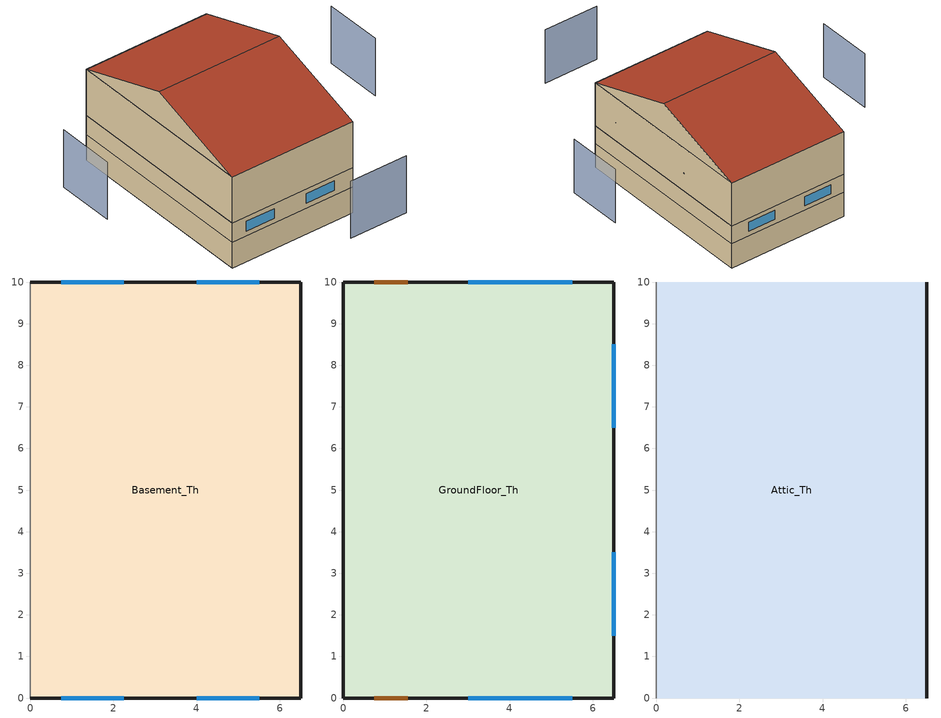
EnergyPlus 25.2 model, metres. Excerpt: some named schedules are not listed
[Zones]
Basement_Th
 floor foundation (SFD_BasementFloor): 6.5,10 6.5,0 0,0 0,10 z0; 6.5,10 6.5,0 0,0 0,10 z-1.35
 wall outside (Surface 10 c tbd): 6.5,0 6.5,10 z0:1
 wall outside (Surface 11 c tbd): 0,0 6.5,0 z0:1
 wall outside (Surface 22 c tbd): 6.5,10 0,10 z0:1
 wall foundation (SFD_pre1945_BasementWall 1): 0,0 6.5,0 6.5,10 0,10 z-1.35:0
 wall adiabatic (SFD_pre1945_ExtWall 2): 0,10 0,0 z0:1; 0,10 0,0 z-1.35:0
 window (SFD_Window_old-construction): 0.75,0 2.25,0 / 4,0 5.5,0 / 2.25,10 0.75,10 z0.25:0.75; 5.5,10 4,10 z0.26:0.76
GroundFloor_Th
 floor ground (SFD_IntFloor 1): 6.5,10 6.5,0 0,0 0,10 z1
 wall ground (SFD_pre1945_ExtWall 3): 0,10 0,0 z1:3.4
 wall ground (Surface 3 c tbd): 6.5,10 0,10 z1:3.4
 wall ground (Surface 4 c tbd): 0,0 6.5,0 z1:3.4
 wall ground (Surface 5 c tbd): 6.5,0 6.5,10 z1:3.4
 window inside (SFD_Window_old-construction): 5.5,10 3,10 / 3,0 5.5,0 / 6.5,1.5 6.5,3.5 / 6.5,6.5 6.5,8.5 z2:3
 door inside (SFD_Door_old-construction): 1.55,10 0.75,10 / 0.75,0 1.55,0 z1:3
 ceiling ground (Surface 6 c tbd): 6.5,0 6.5,10 0,10 0,0 z3.4
Attic_Th
 floor to GroundFloor_Th (Surface 6 c tbd Reversed): 6.5,10 6.5,0 0,0 0,10 z3.4
 wall outside (SFD_pre1945_ExtWall 1): 6.5,5,5.05 6.5,0,3.4 6.5,10,3.4
 wall adiabatic (SFD_pre1945_ExtWall 1): 0,5,5.05 0,10,3.4 0,0,3.4
 roof outside (SFD_Roof 1): 6.5,5,5.05 6.5,10,3.4 0,10,3.4 0,5,5.05; 0,5,5.05 0,0,3.4 6.5,0,3.4 6.5,5,5.05
shading: -4,3.5 -4,6.5 / 6.25,-4 3.25,-4 / 10.5,6.5 10.5,3.5 z1:4
[Building]
Building 1: Temperature Convergence Tolerance Value {deltaC}=0.5
[Site:Location]
MONTREAL INTL A: Latitude {deg}=45.47; Longitude {deg}=-73.74; Time Zone {hr}=-5; Elevation {m}=36
[SizingPeriod:DesignDay] Day of Month=21; Dry-Bulb Temperature Range Modifier Type=DefaultMultipliers; Humidity Condition Type=Wetbulb; Barometric Pressure {Pa}=100893; Rain Indicator=No; Snow Indicator=No; Daylight Saving Time Indicator=No; Begin Environment Reset Mode=FullResetAtBeginEnvironment
Name | Month | Day Type | Maximum Dry-Bulb Temperature {C} | Daily Dry-Bulb Temperature Range {deltaC} | Wetbulb or DewPoint at Maximum Dry-Bulb {C} | Wind Speed {m/s} | Wind Direction {deg} | Solar Model Indicator | ASHRAE Clear Sky Optical Depth for Beam Irradiance (taub) | ASHRAE Clear Sky Optical Depth for Diffuse Irradiance (taud) | Sky Clearness
Montreal-Trudeau Intl AP Ann Clg .4% Condns DB=>MWB | 7 | SummerDesignDay | 30.3 | 8.8 | 22.1 | 5.4 | 230 | ASHRAETau | 0.431 | 2.246
Montreal-Trudeau Intl AP Ann Htg 99.6% Condns DB | 1 | WinterDesignDay | -22.9 | 0 | -22.9 | 4.3 | 260 | ASHRAEClearSky |  |  | 0
[Material] Thermal Absorptance=0.9
Name | Roughness | Thickness {m} | Conductivity {W/m-K} | Density {kg/m3} | Specific Heat {J/kg-K} | Solar Absorptance | Visible Absorptance
Cladding-wood 1; Cladding-wood 2; Cladding-wood 3 | Rough | 0.012 | 0.09 | 592 | 1170 | 0.5 | 0.5
Gypsum Board; Gypsum Board 1; Gypsum Board 2; Gypsum Board 3 | Smooth | 0.0127 | 0.16 | 800 | 1090 | 0.3 | 0.5
Heavy Concrete 150 mm | Smooth | 0.1524 | 1.95 | 2240 | 900 | 0.3 | 0.5
Heavy Concrete 200 mm | Smooth | 0.2032 | 1.95 | 2240 | 900 | 0.3 | 0.5
Insulation 65 mm | Smooth | 0.0673 | 0.046 | 19 | 960 | 0.7 | 0.7
Insulation panel 45 mm | Smooth | 0.0431 | 0.03 | 43 | 1210 | 0.7 | 0.7
Plaster 1 | Smooth | 0.005 | 0.071 | 1860 | 840 | 0.3 | 0.5
Plywood 1; Plywood 2 | Smooth | 0.0159 | 0.12 | 544 | 1210 | 0.5 | 0.5
Shingles asphalt 1 | Smooth | 0.0032 | 0.04 | 1120 | 1260 | 0.5 | 0.5
Surface 10 m tbd | Smooth | 0.0304751 | 0.03 | 43 | 1210 | 0.7 | 0.7
Surface 11 m tbd; Surface 22 m tbd | Smooth | 0.019558 | 0.03 | 43 | 1210 | 0.7 | 0.7
Surface 3 m tbd; Surface 4 m tbd | Smooth | 0.0460738 | 0.046 | 19 | 960 | 0.7 | 0.7
Surface 5 m tbd | Smooth | 0.0461785 | 0.046 | 19 | 960 | 0.7 | 0.7
Surface 6 m tbd | Smooth | 0.120681 | 0.046 | 20 | 1400 | 0.7 | 0.7
Wood - 3 inch 1; Wood - 3 inch 2; Wood - 3 inch 3 | Smooth | 0.064 | 0.15 | 608 | 1630 | 0.5 | 0.5
Wood Flooring 1 | Smooth | 0.019 | 0.17 | 700 | 1630 | 0.5 | 0.2
Wood frame roof 2x10 uninsulated | Smooth | 0.235 | 1.1557 | 80.994 | 1621.88 | 0.7 | 0.7
Wood frame wall 2x4 uninsulated | Smooth | 0.089 | 0.409 | 154.65 | 1626.3 | 0.7 | 0.7
Wood Furnishing | Smooth | 0.075 | 0.12 | 540 | 1210 | 0.5 | 0.5
XPS 25mm | Rough | 0.0254 | 0.029 | 28 | 1450 | 0.7 | 0.7
[Material:AirGap]
Air Layer 1: Thermal Resistance {m2-K/W}=0.15
[Material:NoMass]
SFD_Door_old-construction: Roughness=Smooth; Thermal Resistance {m2-K/W}=0.8; Thermal Absorptance=0.9; Solar Absorptance=0.7; Visible Absorptance=0.7
[WindowMaterial:SimpleGlazingSystem]
SFD_Window_old-construction: U-Factor {W/m2-K}=2.94; Solar Heat Gain Coefficient=0.6; Visible Transmittance=0.8
[Construction]
SFD_BasementFloor: Heavy Concrete 150 mm
SFD_Door_old-construction: SFD_Door_old-construction
SFD_Furnishing: Wood Furnishing
SFD_IntFloor 1: Wood Flooring 1, Plywood 2, Wood frame roof 2x10 uninsulated, Gypsum Board 2
SFD_IntWall: Gypsum Board, Air Layer 1, Wood frame wall 2x4 uninsulated, Air Layer 1, Gypsum Board
SFD_pre1945_BasementWall 1: Heavy Concrete 200 mm, Insulation panel 45 mm, Gypsum Board 2
SFD_pre1945_ExtWall 1: Cladding-wood 1, Air Layer 1, Wood - 3 inch 1, Insulation 65 mm, Air Layer 1, Gypsum Board 1
SFD_pre1945_ExtWall 2: Cladding-wood 2, Air Layer 1, Wood - 3 inch 2, Insulation 65 mm, Air Layer 1, Gypsum Board 2
SFD_pre1945_ExtWall 3: Cladding-wood 3, Air Layer 1, Wood - 3 inch 3, Insulation 65 mm, Air Layer 1, Gypsum Board 3
SFD_Roof 1: Shingles asphalt 1, Plywood 1
SFD_Window_old-construction: SFD_Window_old-construction
Surface 10 c tbd: Plaster 1, Heavy Concrete 200 mm, Surface 10 m tbd, Air Layer 1, Gypsum Board 2
Surface 11 c tbd: Plaster 1, Heavy Concrete 200 mm, Surface 11 m tbd, Air Layer 1, Gypsum Board 2
Surface 22 c tbd: Plaster 1, Heavy Concrete 200 mm, Surface 22 m tbd, Air Layer 1, Gypsum Board 2
Surface 3 c tbd: Cladding-wood 3, Air Layer 1, Wood - 3 inch 3, Surface 3 m tbd, Air Layer 1, Gypsum Board 3
Surface 4 c tbd: Cladding-wood 3, Air Layer 1, Wood - 3 inch 3, Surface 4 m tbd, Air Layer 1, Gypsum Board 3
Surface 5 c tbd: Cladding-wood 3, Air Layer 1, Wood - 3 inch 3, Surface 5 m tbd, Air Layer 1, Gypsum Board 3
Surface 6 c tbd: Surface 6 m tbd, Plywood 1, Wood frame roof 2x10 uninsulated, Gypsum Board 1
Surface 6 c tbd Reversed: Gypsum Board 1, Wood frame roof 2x10 uninsulated, Plywood 1, Surface 6 m tbd
[Zone] Multiplier=1; Part of Total Floor Area=Yes
Attic_Th; Basement_Th; GroundFloor_Th
[Space]
Name | Zone | Space Type
Attic | Attic_Th | SFD_Attic_SpaceType
Basement | Basement_Th | SFD_Basement_SpaceType
GroundFloor | GroundFloor_Th | SFD_MainFloors_SpaceType
[SpaceList]
SFD_Attic_SpaceType: Attic
SFD_Basement_SpaceType: Basement
SFD_MainFloors_SpaceType: GroundFloor
[ZoneInfiltration:DesignFlowRate] Density Basis=Outdoor
Name | Zone or ZoneList or Space or SpaceList | Design Flow Rate Calculation Method | Air Changes per Hour {1/hr} | Constant Term Coefficient | Temperature Term Coefficient | Velocity Term Coefficient | Velocity Squared Term Coefficient | Design Flow Rate {m3/s}
Attic Ventilation | SFD_Attic_SpaceType | AirChanges/Hour | 3 | 0.606 | 0.03636 | 0.1177 | 0
Air exhaust-intake compensation | SFD_MainFloors_SpaceType | Flow/Zone |  |  |  |  |  | 0.002
[InternalMass]
Name | Construction | Zone or ZoneList | Space or SpaceList | Surface Area {m2}
Basement Basement_InternalMassFurnishing | SFD_Furnishing | Basement_Th | Basement | 260
Basement Basement_IntWalls | SFD_IntWall | Basement_Th | Basement | 80
GroundFloor MainFloors_InternalMassFurnishing | SFD_Furnishing | GroundFloor_Th | GroundFloor | 130
GroundFloor MainFloors_IntWalls | SFD_IntWall | GroundFloor_Th | GroundFloor | 80
[Lights] Schedule=Interior Lighting Schedule; Design Level Calculation Method=LightingLevel; Lighting Level {W}=150.85; Fraction Radiant=0.4; Fraction Visible=0.2; Fraction Replaceable=1
Name | Zone or ZoneList or Space or SpaceList
Basement_InteriorLighting | SFD_Basement_SpaceType
MainFloors_InteriorLighting | SFD_MainFloors_SpaceType
[People] Number of People Schedule=Residential Occupancy; Number of People Calculation Method=People; Number of People=1.42; Fraction Radiant=0.3; Activity Level Schedule=Residential Occupant Activity; Clothing Insulation Calculation Method=ClothingInsulationSchedule
Name | Zone or ZoneList or Space or SpaceList
Basement_People | SFD_Basement_SpaceType
MainFloors_People | SFD_MainFloors_SpaceType
[ElectricEquipment] Design Level Calculation Method=EquipmentLevel
Name | Zone or ZoneList or Space or SpaceList | Schedule | Design Level {W} | Fraction Radiant | Fraction Lost | Fraction Latent
Basement_Dishwasher | SFD_Basement_SpaceType | Dishwasher Schedule | 59.25 | 0.2
Basement_Dryer | SFD_Basement_SpaceType | Dryer Schedule | 309.55 | 0.2 | 0.8
Basement_Freezer | SFD_Basement_SpaceType | Freezer Schedule | 26.7 | 0.2
Basement_HWElectricConsumption | SFD_Basement_SpaceType | Hot Water Tank Electric Load Schedule | 592.05 |  | 0.99
Basement_OtherEquipment | SFD_Basement_SpaceType | Other Electric Charges Schedule | 923.65 | 0.2 |  | 0
Basement_Refrigerator | SFD_Basement_SpaceType | Fridge Schedule | 80.15 | 0.2
Basement_StoveTopOven | SFD_Basement_SpaceType | Stovetop Schedule | 236.9 | 0.2
Basement_WashingMachine | SFD_Basement_SpaceType | Washer Schedule | 29.95 | 0.2
MainFloors_Dishwasher | SFD_MainFloors_SpaceType | Dishwasher Schedule | 59.25 | 0.2
MainFloors_Dryer | SFD_MainFloors_SpaceType | Dryer Schedule | 309.55 | 0.2 | 0.8
MainFloors_Freezer | SFD_MainFloors_SpaceType | Freezer Schedule | 26.7 | 0.2
MainFloors_HWElectricConsumption | SFD_MainFloors_SpaceType | Hot Water Tank Electric Load Schedule | 592.05 |  | 0.99
MainFloors_OtherEquipment | SFD_MainFloors_SpaceType | Other Electric Charges Schedule | 923.65 | 0.2 |  | 0
MainFloors_Refrigerator | SFD_MainFloors_SpaceType | Fridge Schedule | 80.15 | 0.2
MainFloors_StoveTopOven | SFD_MainFloors_SpaceType | Stovetop Schedule | 236.9 | 0.2
MainFloors_WashingMachine | SFD_MainFloors_SpaceType | Washer Schedule | 29.95 | 0.2
[SurfaceProperty:ExposedFoundationPerimeter] Exposed Perimeter Calculation Method=TotalExposedPerimeter; Total Exposed Perimeter {m}=23
Surface 21; Surface 8
[ZoneControl:Thermostat] Temperature Difference Between Cutout And Setpoint {deltaC}=0
Name | Zone or ZoneList | Control Type Schedule | Control 1
Basement_Th Thermostat | Basement_Th | Basement_Th Thermostat Schedule | Thermostat Setpoint Dual Setpoint 2
GroundFloor_Th Thermostat | GroundFloor_Th | GroundFloor_Th Thermostat Schedule | Thermostat Setpoint Dual Setpoint 1
[ThermostatSetpoint:DualSetpoint] Heating Setpoint Temperature Schedule=Residential HtgSetpoint; Cooling Setpoint Temperature Schedule=Residential ClgSetpoint
Thermostat Setpoint Dual Setpoint 2; Thermostat Setpoint Dual Setpoint 1
[ZoneHVAC:Baseboard:Convective:Electric] Availability Schedule=Always On Discrete hvac_library; Heating Design Capacity {W}=Autosize; Efficiency=1
Elec Baseboard 1; Elec Baseboard
[Zone equipment]
Basement_Th: Elec Baseboard 1
GroundFloor_Th: Elec Baseboard, Cycling PTAC DX Clg Elec Htg
[Sizing:Zone] Zone Cooling Design Supply Air Temperature Input Method=SupplyAirTemperature; Zone Cooling Design Supply Air Temperature {C}=14; Zone Cooling Design Supply Air Temperature Difference {deltaC}=11.11; Zone Heating Design Supply Air Temperature Input Method=SupplyAirTemperature; Zone Heating Design Supply Air Temperature {C}=40; Zone Heating Design Supply Air Temperature Difference {deltaC}=11.11; Zone Cooling Design Supply Air Humidity Ratio {kgWater/kgDryAir}=0.0085; Zone Heating Design Supply Air Humidity Ratio {kgWater/kgDryAir}=0.008; Cooling Design Air Flow Method=DesignDay; Cooling Design Air Flow Rate {m3/s}=0; Cooling Minimum Air Flow per Zone Floor Area {m3/s-m2}=0.000762; Cooling Minimum Air Flow {m3/s}=0; Cooling Minimum Air Flow Fraction=0; Heating Design Air Flow Method=DesignDay; Heating Design Air Flow Rate {m3/s}=0; Heating Maximum Air Flow per Zone Floor Area {m3/s-m2}=0.002032; Heating Maximum Air Flow {m3/s}=0.141576; Heating Maximum Air Flow Fraction=0.3; Account for Dedicated Outdoor Air System=No; Zone Load Sizing Method=Sensible Load Only No Latent Load; Zone Latent Cooling Design Supply Air Humidity Ratio Input Method=HumidityRatioDifference; Zone Cooling Design Supply Air Humidity Ratio Difference {kgWater/kgDryAir}=0.005; Zone Latent Heating Design Supply Air Humidity Ratio Input Method=HumidityRatioDifference; Zone Humidification Design Supply Air Humidity Ratio Difference {kgWater/kgDryAir}=0.005; Type of Space Sum to Use=Coincident; Heating Coil Sizing Method=None; Maximum Heating Capacity To Cooling Load Sizing Ratio {W/W}=1
Name | Design Specification Outdoor Air Object
Basement_Th | Basement_Th Zero air DSOA
GroundFloor_Th | GroundFloor_Th Zero air DSOA
[DesignSpecification:OutdoorAir] Outdoor Air Method=Sum; Outdoor Air Flow per Person {m3/s-person}=0; Outdoor Air Flow per Zone Floor Area {m3/s-m2}=0; Outdoor Air Flow per Zone {m3/s}=0; Outdoor Air Flow Air Changes per Hour {1/hr}=0
Basement_Th Zero air DSOA; GroundFloor_Th Zero air DSOA
[ZoneInfiltration:EffectiveLeakageArea]
SFD_ELA_Pre1945 1: Zone or Space=GroundFloor; Effective Air Leakage Area {cm2}=335.192; Stack Coefficient=0.000145; Wind Coefficient=0.000174
[ZoneVentilation:WindandStackOpenArea] Zone or Space=GroundFloor_Th; Opening Area Fraction Schedule=SFD Window Opening Fraction; Opening Effectiveness=Autocalculate; Height Difference {m}=0.25; Discharge Coefficient for Opening=Autocalculate; Minimum Indoor Temperature {C}=21; Maximum Indoor Temperature {C}=40; Delta Temperature {deltaC}=-100; Minimum Outdoor Temperature {C}=21; Maximum Outdoor Temperature {C}=24; Maximum Wind Speed {m/s}=10
Name | Opening Area {m2} | Effective Angle {deg}
Sub Surface 7_WindandStackOpenArea; Sub Surface 6_WindandStackOpenArea | 2 | 90
Sub Surface 3_WindandStackOpenArea | 2.5 | 180
Sub Surface 10_WindandStackOpenArea | 2.5 | 0
[ZoneHVAC:PackagedTerminalAirConditioner]
Cycling PTAC DX Clg Elec Htg: Availability Schedule=Always On Discrete hvac_library; Cooling Supply Air Flow Rate {m3/s}=Autosize; Heating Supply Air Flow Rate {m3/s}=Autosize; No Load Supply Air Flow Rate {m3/s}=Autosize; No Load Supply Air Flow Rate Control Set To Low Speed=Yes; Cooling Outdoor Air Flow Rate {m3/s}=Autosize; Heating Outdoor Air Flow Rate {m3/s}=Autosize; No Load Outdoor Air Flow Rate {m3/s}=Autosize; Supply Air Fan=Cycling Elec PTAC Fan; Heating Coil=Cycling PTAC Elec Htg Coil; Cooling Coil=Cycling Elec PTAC 1 Spd DX Clg Coil; Fan Placement=DrawThrough; Supply Air Fan Operating Mode Schedule=Cycling PTAC Fan Mode Always Zero
[Fan:OnOff]
Cycling Elec PTAC Fan: Availability Schedule=Always On Discrete hvac_library; Fan Total Efficiency=0.6; Pressure Rise {Pa}=250; Maximum Flow Rate {m3/s}=Autosize; Motor Efficiency=0.8; Motor In Airstream Fraction=1; Fan Power Ratio Function of Speed Ratio Curve=Fan On Off Power Curve 15; Fan Efficiency Ratio Function of Speed Ratio Curve=Fan On Off Efficiency Curve 15
[Coil:Heating:Electric]
Cycling PTAC Elec Htg Coil: Availability Schedule=Always On Discrete hvac_library; Efficiency=1; Nominal Capacity {W}=0
[Coil:Cooling:DX:SingleSpeed]
Cycling Elec PTAC 1 Spd DX Clg Coil: Availability Schedule=Always On Discrete hvac_library; Gross Rated Total Cooling Capacity {W}=Autosize; Gross Rated Sensible Heat Ratio=Autosize; Gross Rated Cooling COP {W/W}=2.5; Rated Air Flow Rate {m3/s}=Autosize; Rated Evaporator Fan Power Per Volume Flow Rate 2017 {W/(m3/s)}=773.3; Rated Evaporator Fan Power Per Volume Flow Rate 2023 {W/(m3/s)}=934.4; Total Cooling Capacity Function of Temperature Curve=Curve Biquadratic 29; Total Cooling Capacity Function of Flow Fraction Curve=Curve Quadratic 35; Energy Input Ratio Function of Temperature Curve=Curve Biquadratic 30; Energy Input Ratio Function of Flow Fraction Curve=Curve Quadratic 36; Part Load Fraction Correlation Curve=Curve Quadratic 37; Minimum Outdoor Dry-Bulb Temperature for Compressor Operation {C}=-25; Nominal Time for Condensate Removal to Begin {s}=0; Ratio of Initial Moisture Evaporation Rate and Steady State Latent Capacity=0; Maximum Cycling Rate {cycles/hr}=0; Latent Capacity Time Constant {s}=0; Condenser Type=AirCooled; Evaporative Condenser Effectiveness=0; Evaporative Condenser Air Flow Rate {m3/s}=Autosize; Evaporative Condenser Pump Rated Power Consumption {W}=Autosize; Crankcase Heater Capacity {W}=0; Maximum Outdoor Dry-Bulb Temperature for Crankcase Heater Operation {C}=0; Basin Heater Capacity {W/K}=0; Basin Heater Setpoint Temperature {C}=10
[Foundation:Kiva] Interior Horizontal Insulation Material=XPS 25mm; Interior Horizontal Insulation Depth {m}=0; Interior Horizontal Insulation Width {m}=0.6; Wall Height Above Grade {m}=0.2; Wall Depth Below Slab {m}=0
KIVA Foundation Floor Surface 21; KIVA Foundation Floor Surface 8
[Foundation:Kiva:Settings]
Soil Conductivity {W/m-K}=1.9; Soil Density {kg/m3}=1920; Soil Specific Heat {J/kg-K}=1425; Ground Solar Absorptivity=0.4; Ground Thermal Absorptivity=0.9; Ground Surface Roughness {m}=0.03; Far-Field Width {m}=40; Deep-Ground Boundary Condition=GroundWater; Deep-Ground Depth {m}=10; Minimum Cell Dimension {m}=0.02; Maximum Cell Growth Coefficient=1.5; Simulation Timestep=Hourly
[Exterior:Lights]
Exterior Lights 1: Schedule=Exterior Lighting Schedule; Design Level {W}=38.5
[Schedule:Compact]
Basement_Th Thermostat Schedule; GroundFloor_Th Thermostat Schedule: Through: 12/31, For: AllDays, Until: 24:00, 4
[Schedule:Day:Interval]
Schedule Day 27: No, 08:00, 1, 13:00, 0.82, 14:00, 0.77, 16:00, 0.74, 17:00, 0.8, 18:00, 0.95, 19:00, 1, 20:00, 0.98, 21:00, 0.94, 24:00, 1
Schedule Day 28: No, 08:00, 1, 09:00, 0.89, 13:00, 0.95, 14:00, 0.89, 16:00, 0.83, 17:00, 0.85, 18:00, 0.95, 19:00, 1, 20:00, 0.98, 21:00, 0.94, 24:00, 1
Large Office Activity Default Schedule: No, 07:00, 70, 23:00, 130, 24:00, 70
Large Office Activity Summer Design Day; Large Office Activity Winter Design Day: No, 24:00, 150
Schedule Day 25: No, 08:00, 18, 21:00, 21, 24:00, 18
Schedule Day 26: No, 24:00, 25
Schedule Day 40: No, 24:00, 0.3
Cycling PTAC Fan Mode Sch Default: No, 24:00, 0
[Schedule:Week:Daily]
Residential Occupancy Week Rule - Jan1-Jan2: Schedule Day 27, Schedule Day 27, Schedule Day 27, Schedule Day 27, Schedule Day 27, Schedule Day 27, Schedule Day 28, Schedule Day 27, Schedule Day 27, Schedule Day 27, Schedule Day 27, Schedule Day 27
Residential Occupancy Week Rule - Jan3-Dec31: Schedule Day 28, Schedule Day 27, Schedule Day 27, Schedule Day 27, Schedule Day 27, Schedule Day 27, Schedule Day 28, Schedule Day 27, Schedule Day 27, Schedule Day 27, Schedule Day 27, Schedule Day 27
Residential Occupant Activity Week Rule - Jan1-Dec31: Large Office Activity Default Schedule, Large Office Activity Default Schedule, Large Office Activity Default Schedule, Large Office Activity Default Schedule, Large Office Activity Default Schedule, Large Office Activity Default Schedule, Large Office Activity Default Schedule, Large Office Activity Default Schedule, Large Office Activity Summer Design Day, Large Office Activity Winter Design Day, Large Office Activity Default Schedule, Large Office Activity Default Schedule
Residential HtgSetpoint Week Rule - Jan1-Dec31: Schedule Day 25, Schedule Day 25, Schedule Day 25, Schedule Day 25, Schedule Day 25, Schedule Day 25, Schedule Day 25, Schedule Day 25, Schedule Day 25, Schedule Day 25, Schedule Day 25, Schedule Day 25
Residential ClgSetpoint Week Rule - Jan1-Dec31: Schedule Day 26, Schedule Day 26, Schedule Day 26, Schedule Day 26, Schedule Day 26, Schedule Day 26, Schedule Day 26, Schedule Day 26, Schedule Day 26, Schedule Day 26, Schedule Day 26, Schedule Day 26
SFD Window Opening Fraction Week Rule - Jan1-Dec31: Schedule Day 40, Schedule Day 40, Schedule Day 40, Schedule Day 40, Schedule Day 40, Schedule Day 40, Schedule Day 40, Schedule Day 40, Schedule Day 40, Schedule Day 40, Schedule Day 40, Schedule Day 40
Cycling PTAC Fan Mode Always Zero Week Rule - Jan1-Dec31: Cycling PTAC Fan Mode Sch Default, Cycling PTAC Fan Mode Sch Default, Cycling PTAC Fan Mode Sch Default, Cycling PTAC Fan Mode Sch Default, Cycling PTAC Fan Mode Sch Default, Cycling PTAC Fan Mode Sch Default, Cycling PTAC Fan Mode Sch Default, Cycling PTAC Fan Mode Sch Default, Cycling PTAC Fan Mode Sch Default, Cycling PTAC Fan Mode Sch Default, Cycling PTAC Fan Mode Sch Default, Cycling PTAC Fan Mode Sch Default
[Schedule:Year]
Residential Occupancy: Residential Occupancy Week Rule - Jan1-Jan2, 1, 1, 1, 2, Residential Occupancy Week Rule - Jan3-Dec31, 1, 3, 12, 31
Residential Occupant Activity: Residential Occupant Activity Week Rule - Jan1-Dec31, 1, 1, 12, 31
Residential HtgSetpoint: Residential HtgSetpoint Week Rule - Jan1-Dec31, 1, 1, 12, 31
Residential ClgSetpoint: Residential ClgSetpoint Week Rule - Jan1-Dec31, 1, 1, 12, 31
SFD Window Opening Fraction: SFD Window Opening Fraction Week Rule - Jan1-Dec31, 1, 1, 12, 31
Cycling PTAC Fan Mode Always Zero: Cycling PTAC Fan Mode Always Zero Week Rule - Jan1-Dec31, 1, 1, 12, 31
[Schedule:Constant]
Always On Discrete hvac_library: Hourly Value=1
[Curve:Exponent]
Fan On Off Power Curve 15: Coefficient1 Constant=1; Coefficient2 Constant=0; Coefficient3 Constant=0; Minimum Value of x {BasedOnField A2}=0; Maximum Value of x {BasedOnField A2}=1
[Curve:Cubic]
Fan On Off Efficiency Curve 15: Coefficient1 Constant=1; Coefficient2 x=0; Coefficient3 x**2=0; Coefficient4 x**3=0; Minimum Value of x {BasedOnField A2}=0; Maximum Value of x {BasedOnField A2}=1
[Curve:Biquadratic] Minimum Value of x {BasedOnField A2}=17; Maximum Value of x {BasedOnField A2}=22; Minimum Value of y {BasedOnField A3}=13; Maximum Value of y {BasedOnField A3}=46
Name | Coefficient1 Constant | Coefficient2 x | Coefficient3 x**2 | Coefficient4 y | Coefficient5 y**2 | Coefficient6 x*y
Curve Biquadratic 29 | 0.942588 | 0.00954335 | 0.00068377 | -0.0110427 | 5.249e-06 | -9.72e-06
Curve Biquadratic 30 | 0.342414 | 0.034885 | -0.0006237 | 0.00497722 | 0.000437951 | -0.000728028
[Curve:Quadratic]
Name | Coefficient1 Constant | Coefficient2 x | Coefficient3 x**2 | Minimum Value of x {BasedOnField A2} | Maximum Value of x {BasedOnField A2}
Curve Quadratic 35 | 0.8 | 0.2 | 0 | 0.5 | 1.5
Curve Quadratic 36 | 1.1552 | -0.1808 | 0.0256 | 0.5 | 1.5
Curve Quadratic 37 | 0.85 | 0.15 | 0 | 0 | 1
